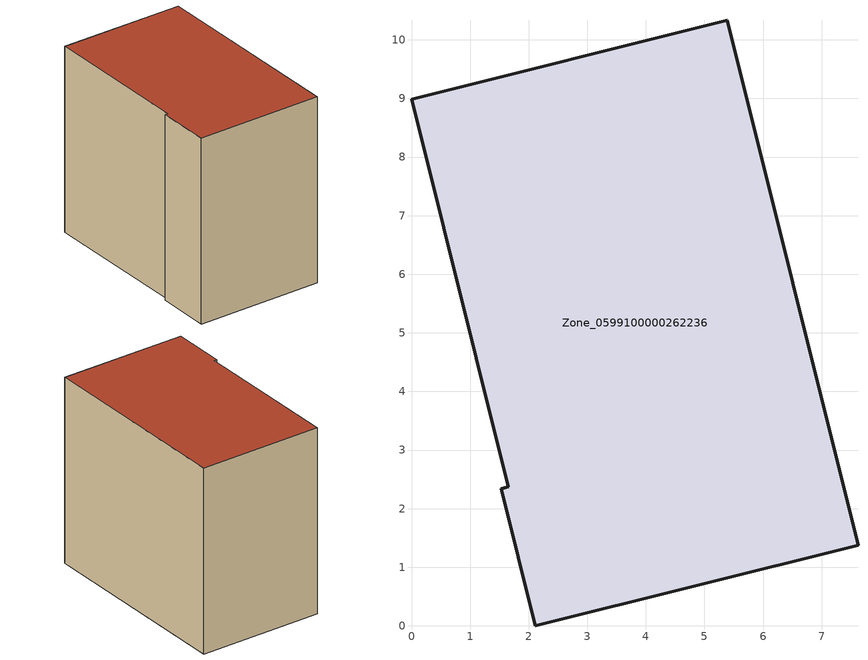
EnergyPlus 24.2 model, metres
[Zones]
Zone_0599100000262236
 floor ground (C_G): 7.62,1.38 2.11,0 1.53,2.34 1.65,2.37 0,8.99 5.39,10.34 z0
 wall outside (C_F): 2.11,0 7.62,1.38 5.39,10.34 0,8.99 1.65,2.37 1.53,2.34 2.11,0 z0:8.36
 roof outside (C_R): 1.53,2.34 2.11,0 7.62,1.38 5.39,10.34 0,8.99 1.65,2.37 z8.36
[BUILDING]
Pand.0599100000262236: North Axis=0; Terrain=City; Loads Convergence Tolerance Value=0.04; Temperature Convergence Tolerance Value=0.4; Solar Distribution=FullExterior; Maximum Number of Warmup Days=25; Minimum Number of Warmup Days=1
[Site:Location]
Rotterdam.The.Hague.AP_ZH_NLD Design_Conditions: Latitude=51.96; Longitude=4.45; Time Zone=1; Elevation=-4.5
[SITE:GROUNDTEMPERATURE:BUILDINGSURFACE]
18, 18, 18, 18, 18, 18, 18, 18, 18, 18, 18, 18
[MATERIAL] Thermal Absorptance=0.9; Solar Absorptance=0.7; Visible Absorptance=0.7
Name | Roughness | Thickness | Conductivity | Density | Specific Heat
G.TI.1975-1991 | MediumSmooth | 0.15 | 0.288461 | 540 | 1210
F.TI.1975-1991 | Rough | 0.3 | 0.230769 | 1920 | 840
R.TI.1975-1991 | MediumRough | 0.2 | 0.153846 | 1500 | 1000
[CONSTRUCTION]
C_G: G.TI.1975-1991
C_F: F.TI.1975-1991
C_R: R.TI.1975-1991
[ZONE]
Zone_0599100000262236: Type=1; Multiplier=1; Ceiling Height=Autocalculate; Volume=Autocalculate; Floor Area=autocalculate; Part of Total Floor Area=Yes
[ZONEINFILTRATION:DESIGNFLOWRATE]
Infil_Zone_0599100000262236: Zone or ZoneList or Space or SpaceList=Zone_0599100000262236; Schedule=AlwaysOn; Design Flow Rate Calculation Method=Flow/Area; Flow Rate per Floor Area=0.003; Constant Term Coefficient=1; Temperature Term Coefficient=0; Velocity Term Coefficient=0; Velocity Squared Term Coefficient=0
[HVACTEMPLATE:ZONE:IDEALLOADSAIRSYSTEM]
Zone_0599100000262236: Maximum Heating Supply Air Temperature=50; Minimum Cooling Supply Air Temperature=13; Maximum Heating Supply Air Humidity Ratio=0.0156; Minimum Cooling Supply Air Humidity Ratio=0.0077; Heating Limit=NoLimit; Cooling Limit=NoLimit; Dehumidification Control Type=ConstantSensibleHeatRatio; Cooling Sensible Heat Ratio=0.7; Dehumidification Setpoint=60; Humidification Control Type=None; Humidification Setpoint=30; Outdoor Air Method=None; Outdoor Air Flow Rate per Person=0.00944; Outdoor Air Flow Rate per Zone Floor Area=0; Outdoor Air Flow Rate per Zone=0; Demand Controlled Ventilation Type=None; Outdoor Air Economizer Type=NoEconomizer; Heat Recovery Type=None; Sensible Heat Recovery Effectiveness=0.7; Latent Heat Recovery Effectiveness=0.65
[ZONECONTROL:THERMOSTAT]
ThermostatControl_Zone_0599100000262236: Zone or ZoneList=Zone_0599100000262236; Control Type Schedule=DualSetpointControlType; Control 1=Thermostat_Zone_0599100000262236; Temperature Difference Between Cutout And Setpoint=0
[THERMOSTATSETPOINT:DUALSETPOINT]
Thermostat_Zone_0599100000262236: Heating Setpoint Temperature Schedule=HeatingSetpoint_Zone_0599100000262236; Cooling Setpoint Temperature Schedule=CoolingSetpoint_Zone_0599100000262236
[SCHEDULE:COMPACT]
HeatingSetpoint_Zone_0599100000262236: Through: 12/31, For: AllDays, Until: 24:00, 21
CoolingSetpoint_Zone_0599100000262236: Through: 12/31, For: AllDays, Until: 24:00, 24
DualSetpointControlType: Through: 12/31, For: AllDays, Until: 24:00, 4
AlwaysOn: Through: 12/31, For: AllDays, Until: 24:00, 1
